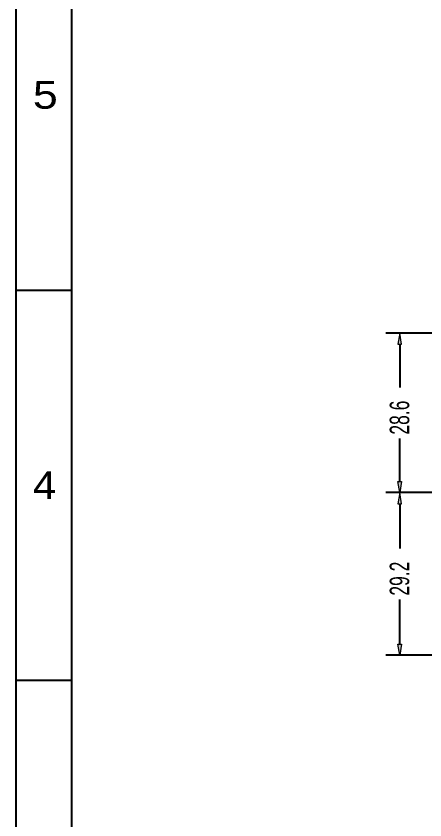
# Model space of a CAD drawing. Header units: inches. Extents: x 0 to 800, y 356 to 444.
# Drawn here: x 0 to 15.39, y 394.74 to 425.02 of the extents above; entities that cross this region are included whole.
import ezdxf

# ---------------------------------------------------------------- set-up
doc = ezdxf.new("R2010")
doc.units = ezdxf.units.IN
doc.header["$MEASUREMENT"] = 0
doc.linetypes.add('AI-Linetype-3', pattern=[1.259478, 0.787174, -0.157435, 0.157435, -0.157435])

# ---------------------------------------------------------------- blocks, each defined once
blk = doc.blocks.new('block 2836')
at = {"color": 1, "linetype": 'AI-Linetype-3', "lineweight": 25, "true_color": 0xff0000}
blk.add_lwpolyline([(52.571, 407.07), (14.133, 407.07)], dxfattribs=at)
blk = doc.blocks.new('block 2979')
at = {"color": 5, "lineweight": 25, "true_color": 0x0000ff}
blk.add_lwpolyline([(23.423, 413.074), (13.916, 413.074)], dxfattribs=at)
blk = doc.blocks.new('block 2980')
at = {"color": 5, "lineweight": 25, "true_color": 0x0000ff}
blk.add_lwpolyline([(16.497, 407.07), (13.916, 407.07)], dxfattribs=at)
blk = doc.blocks.new('block 2981')
at = {"color": 5, "lineweight": 25, "true_color": 0x0000ff}
blk.add_lwpolyline([(14.44, 412.654), (14.44, 411.032)], dxfattribs=at)
blk = doc.blocks.new('block 2982')
at = {"color": 5, "lineweight": 25, "true_color": 0x0000ff}
blk.add_lwpolyline([(14.44, 407.49), (14.44, 409.112)], dxfattribs=at)
blk = doc.blocks.new('block 2983')
at = {"true_color": 0x0000ff}
h = blk.add_hatch(color=5, dxfattribs=at)
h.dxf.hatch_style = 2
h.paths.add_polyline_path([(14.371, 412.654), (14.511, 412.654), (14.44, 413.074)])
at = {"lineweight": 0}
blk.add_lwpolyline([(14.371, 412.654), (14.511, 412.654), (14.44, 413.074), (14.371, 412.654)], dxfattribs=at)
blk = doc.blocks.new('block 2984')
at = {"true_color": 0x0000ff}
h = blk.add_hatch(color=5, dxfattribs=at)
h.dxf.hatch_style = 2
h.paths.add_polyline_path([(14.371, 407.49), (14.511, 407.49), (14.44, 407.07)])
at = {"lineweight": 0}
blk.add_lwpolyline([(14.371, 407.49), (14.511, 407.49), (14.44, 407.07), (14.371, 407.49)], dxfattribs=at)
blk = doc.blocks.new('block 2985')
at = {"color": 3, "true_color": 0x00ff00, "insert": (14.808, 409.252), "char_height": 0.7347, "attachment_point": 7, "rotation": 90}
blk.add_mtext('\\fAdobe Song Std L|b0|i0|c0|p34;\\W0.67;28.6', dxfattribs=at)
blk = doc.blocks.new('block 2986')
at = {"lineweight": 0}
blk.add_lwpolyline([(23.738, 413.074), (23.738, 413.074)], dxfattribs=at)
blk = doc.blocks.new('block 2987')
at = {"lineweight": 0}
blk.add_lwpolyline([(16.811, 407.07), (16.811, 407.07)], dxfattribs=at)
blk = doc.blocks.new('block 2988')
at = {"lineweight": 0}
blk.add_lwpolyline([(14.44, 407.07), (14.44, 407.07)], dxfattribs=at)
blk = doc.blocks.new('block 2978')
for name in ['block 2979', 'block 2983', 'block 2986', 'block 2981', 'block 2985', 'block 2982', 'block 2984', 'block 2980', 'block 2988', 'block 2987']:
    blk.add_blockref(name, (0, 0))
blk = doc.blocks.new('block 3012')
at = {"color": 5, "lineweight": 25, "true_color": 0x0000ff}
blk.add_lwpolyline([(23.423, 400.941), (13.916, 400.941)], dxfattribs=at)
blk = doc.blocks.new('block 3013')
at = {"color": 5, "lineweight": 25, "true_color": 0x0000ff}
blk.add_lwpolyline([(15.179, 407.07), (13.916, 407.07)], dxfattribs=at)
blk = doc.blocks.new('block 3014')
at = {"color": 5, "lineweight": 25, "true_color": 0x0000ff}
blk.add_lwpolyline([(14.44, 401.361), (14.44, 403.046)], dxfattribs=at)
blk = doc.blocks.new('block 3015')
at = {"color": 5, "lineweight": 25, "true_color": 0x0000ff}
blk.add_lwpolyline([(14.44, 406.651), (14.44, 404.966)], dxfattribs=at)
blk = doc.blocks.new('block 3016')
at = {"true_color": 0x0000ff}
h = blk.add_hatch(color=5, dxfattribs=at)
h.dxf.hatch_style = 2
h.paths.add_polyline_path([(14.371, 401.361), (14.511, 401.361), (14.44, 400.941)])
at = {"lineweight": 0}
blk.add_lwpolyline([(14.371, 401.361), (14.511, 401.361), (14.44, 400.941), (14.371, 401.361)], dxfattribs=at)
blk = doc.blocks.new('block 3017')
at = {"true_color": 0x0000ff}
h = blk.add_hatch(color=5, dxfattribs=at)
h.dxf.hatch_style = 2
h.paths.add_polyline_path([(14.371, 406.651), (14.511, 406.651), (14.44, 407.07)])
at = {"lineweight": 0}
blk.add_lwpolyline([(14.371, 406.651), (14.511, 406.651), (14.44, 407.07), (14.371, 406.651)], dxfattribs=at)
blk = doc.blocks.new('block 3018')
at = {"color": 3, "true_color": 0x00ff00, "insert": (14.808, 403.186), "char_height": 0.7347, "attachment_point": 7, "rotation": 90}
blk.add_mtext('\\fAdobe Song Std L|b0|i0|c0|p34;\\W0.67;29.2', dxfattribs=at)
blk = doc.blocks.new('block 3019')
at = {"lineweight": 0}
blk.add_lwpolyline([(23.738, 400.941), (23.738, 400.941)], dxfattribs=at)
blk = doc.blocks.new('block 3020')
at = {"lineweight": 0}
blk.add_lwpolyline([(15.494, 407.07), (15.494, 407.07)], dxfattribs=at)
blk = doc.blocks.new('block 3021')
at = {"lineweight": 0}
blk.add_lwpolyline([(14.44, 407.07), (14.44, 407.07)], dxfattribs=at)
blk = doc.blocks.new('block 3011')
for name in ['block 3013', 'block 3017', 'block 3021', 'block 3020', 'block 3015', 'block 3018', 'block 3014', 'block 3016', 'block 3012', 'block 3019']:
    blk.add_blockref(name, (0, 0))
blk = doc.blocks.new('block 4121')
at = {"color": 7, "lineweight": 25, "true_color": 0xffffff}
blk.add_lwpolyline([(0, 414.694), (2.099, 414.694)], dxfattribs=at)
blk = doc.blocks.new('block 4125')
at = {"color": 7, "lineweight": 25, "true_color": 0xffffff}
blk.add_lwpolyline([(0, 400), (2.099, 400)], dxfattribs=at)
blk = doc.blocks.new('block 4140')
at = {"color": 7, "lineweight": 25, "true_color": 0xffffff}
blk.add_lwpolyline([(2.099, 358.018), (2.099, 441.982)], dxfattribs=at)
blk = doc.blocks.new('block 4141')
at = {"color": 7, "lineweight": 25, "true_color": 0xffffff}
blk.add_lwpolyline([(0, 355.918), (0, 444.082)], dxfattribs=at)
blk = doc.blocks.new('block 4143')
at = {"color": 2, "true_color": 0xffff00, "insert": (0.632, 421.516), "char_height": 1.04956, "attachment_point": 7}
blk.add_mtext('\\fAdobe Song Std L|b0|i0|c0|p34;\\W1.2;5', dxfattribs=at)
blk = doc.blocks.new('block 4144')
at = {"color": 2, "true_color": 0xffff00, "insert": (0.632, 406.821), "char_height": 1.04956, "attachment_point": 7}
blk.add_mtext('\\fAdobe Song Std L|b0|i0|c0|p34;\\W1.12;4', dxfattribs=at)
blk = doc.blocks.new('block 4107')
for name in ['block 4141', 'block 4140', 'block 4143', 'block 4121', 'block 4144', 'block 4125']:
    blk.add_blockref(name, (0, 0))

msp = doc.modelspace()

# ---------------------------------------------------------------- block references
for name in ['block 4107', 'block 2978', 'block 3011', 'block 2836']:
    msp.add_blockref(name, (0, 0))

doc.saveas('drawing.dxf')
